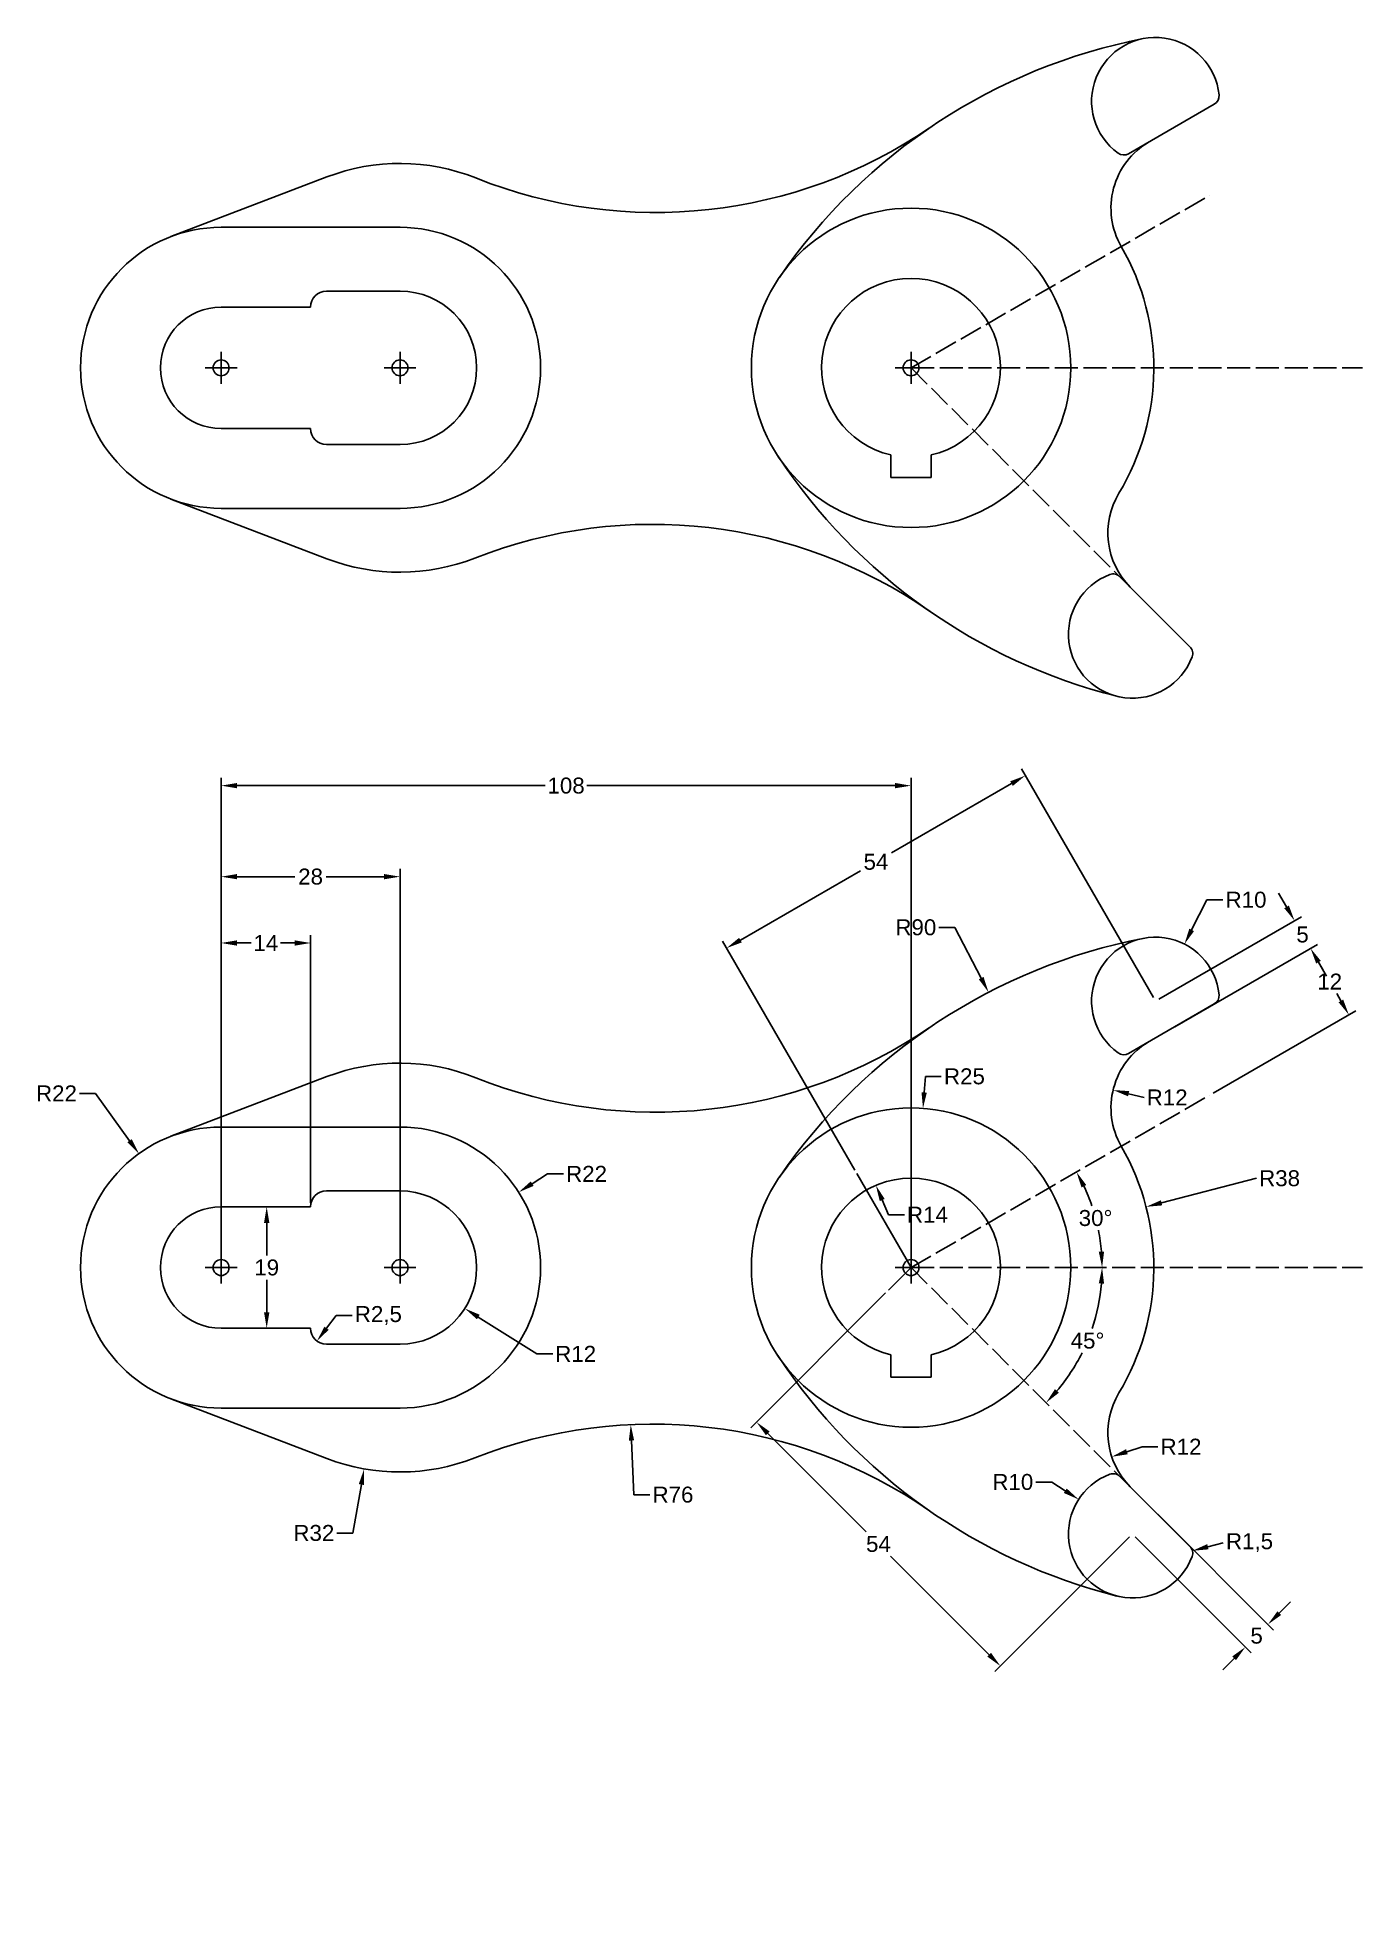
# Model space of a CAD drawing. Header units: millimetres. Extents: x 2555 to 2763, y 1745 to 2038.
import ezdxf

# ---------------------------------------------------------------- set-up
doc = ezdxf.new("R2010")
doc.units = ezdxf.units.MM
doc.header["$LTSCALE"] = 0.3
doc.header["$PDMODE"] = 34
doc.header["$PDSIZE"] = 2.5
doc.linetypes.add('ACAD_ISO02W100', pattern=[15, 12, -3])
doc.layers.add('dim', color=1, linetype='Continuous')
doc.layers.add('dot lines', color=6, linetype='ACAD_ISO02W100')
doc.styles.get("Standard").update_dxf_attribs({"font": 'arial.ttf'})
doc.dimstyles.new('ISO-25', dxfattribs={"dimtxt": 2.5, "dimasz": 2.5, "dimexe": 1.25, "dimexo": 0.625, "dimtad": 0, "dimtih": 1, "dimtoh": 1, "dimtxsty": 'Standard', "dimcen": 0, "dimadec": 0, "dimazin": 0, "dimtfac": 1, "dimtofl": 0, "dimtmove": 0, "dimatfit": 3, "dimfxl": 1, "dimarcsym": 0})

# ---------------------------------------------------------------- blocks, each defined once
blk = doc.blocks.new('*D1')
at = {"layer": 'Defpoints', "color": 0, "transparency": 16777216}
for p in [(2729.02, 1854.59), (2692.23, 1845.08)]:
    blk.add_point(p, dxfattribs=at)
at = {"layer": 'dim', "color": 0, "lineweight": -2, "transparency": 16777216}
blk.add_line((2746.31, 1859.05), (2731.44, 1855.21), dxfattribs=at)
at = {"layer": 'dim', "color": 0, "transparency": 16777216}
blk.add_solid([(2731.34, 1855.61), (2731.55, 1854.81), (2729.02, 1854.59)], dxfattribs=at)
at = {"layer": 'dim', "color": 0, "transparency": 16777216, "insert": (2749.92, 1859.05), "char_height": 2.5, "attachment_point": 5}
blk.add_mtext('R38', dxfattribs=at)
blk = doc.blocks.new('*D2')
at = {"layer": 'Defpoints', "color": 0, "transparency": 16777216}
for p in [(2735.03, 1895.71), (2730.49, 1886.8)]:
    blk.add_point(p, dxfattribs=at)
at = {"layer": 'dim', "color": 0, "lineweight": -2, "transparency": 16777216}
for p, q in [((2738.56, 1902.65), (2736.16, 1897.94)), ((2741.06, 1902.65), (2738.56, 1902.65))]:
    blk.add_line(p, q, dxfattribs=at)
at = {"layer": 'dim', "color": 0, "transparency": 16777216}
blk.add_solid([(2735.79, 1898.13), (2736.53, 1897.75), (2735.03, 1895.71)], dxfattribs=at)
at = {"layer": 'dim', "color": 0, "transparency": 16777216, "insert": (2744.67, 1902.65), "char_height": 2.5, "attachment_point": 5}
blk.add_mtext('R10', dxfattribs=at)
blk = doc.blocks.new('*D3')
at = {"layer": 'Defpoints', "color": 0, "transparency": 16777216}
for p in [(2723.86, 1872.87), (2735.53, 1870.08)]:
    blk.add_point(p, dxfattribs=at)
at = {"layer": 'dim', "color": 0, "lineweight": -2, "transparency": 16777216}
blk.add_line((2728.72, 1871.71), (2726.29, 1872.29), dxfattribs=at)
at = {"layer": 'dim', "color": 0, "transparency": 16777216}
blk.add_solid([(2726.39, 1872.7), (2726.19, 1871.89), (2723.86, 1872.87)], dxfattribs=at)
at = {"layer": 'dim', "color": 0, "transparency": 16777216, "insert": (2732.32, 1871.71), "char_height": 2.5, "attachment_point": 5}
blk.add_mtext('R12', dxfattribs=at)
blk = doc.blocks.new('*D4')
at = {"layer": 'Defpoints', "color": 0, "transparency": 16777216}
for p in [(2704.36, 1888.17), (2745.81, 1808.28)]:
    blk.add_point(p, dxfattribs=at)
at = {"layer": 'dim', "color": 0, "lineweight": -2, "transparency": 16777216}
for p, q in [((2696.59, 1898.33), (2699.09, 1898.33)), ((2699.09, 1898.33), (2703.21, 1890.39))]:
    blk.add_line(p, q, dxfattribs=at)
at = {"layer": 'dim', "color": 0, "transparency": 16777216}
blk.add_solid([(2703.58, 1890.58), (2702.84, 1890.2), (2704.36, 1888.17)], dxfattribs=at)
at = {"layer": 'dim', "color": 0, "transparency": 16777216, "insert": (2692.98, 1898.33), "char_height": 2.5, "attachment_point": 5}
blk.add_mtext('R90', dxfattribs=at)
blk = doc.blocks.new('*D5')
at = {"layer": 'Defpoints', "color": 0, "transparency": 16777216}
for p in [(2686.73, 1857.95), (2692.23, 1845.08)]:
    blk.add_point(p, dxfattribs=at)
at = {"layer": 'dim', "color": 0, "lineweight": -2, "transparency": 16777216}
for p, q in [((2688.69, 1853.36), (2687.71, 1855.66)), ((2691.19, 1853.36), (2688.69, 1853.36))]:
    blk.add_line(p, q, dxfattribs=at)
at = {"layer": 'dim', "color": 0, "transparency": 16777216}
blk.add_solid([(2688.1, 1855.82), (2687.33, 1855.49), (2686.73, 1857.95)], dxfattribs=at)
at = {"layer": 'dim', "color": 0, "transparency": 16777216, "insert": (2694.8, 1853.36), "char_height": 2.5, "attachment_point": 5}
blk.add_mtext('R14', dxfattribs=at)
blk = doc.blocks.new('*D6')
at = {"layer": 'Defpoints', "color": 0, "transparency": 16777216}
for p in [(2694.1, 1870.01), (2692.23, 1845.08)]:
    blk.add_point(p, dxfattribs=at)
at = {"layer": 'dim', "color": 0, "lineweight": -2, "transparency": 16777216}
for p, q in [((2694.47, 1875), (2694.29, 1872.5)), ((2696.97, 1875), (2694.47, 1875))]:
    blk.add_line(p, q, dxfattribs=at)
at = {"layer": 'dim', "color": 0, "transparency": 16777216}
blk.add_solid([(2693.87, 1872.53), (2694.7, 1872.47), (2694.1, 1870.01)], dxfattribs=at)
at = {"layer": 'dim', "color": 0, "transparency": 16777216, "insert": (2700.59, 1875), "char_height": 2.5, "attachment_point": 5}
blk.add_mtext('R25', dxfattribs=at)
blk = doc.blocks.new('*D7')
at = {"layer": 'Defpoints', "color": 0, "transparency": 16777216}
for p in [(2735.04, 1819.24), (2723.65, 1815.46)]:
    blk.add_point(p, dxfattribs=at)
at = {"layer": 'dim', "color": 0, "lineweight": -2, "transparency": 16777216}
for p, q in [((2728.39, 1817.04), (2726.02, 1816.25)), ((2730.89, 1817.04), (2728.39, 1817.04))]:
    blk.add_line(p, q, dxfattribs=at)
at = {"layer": 'dim', "color": 0, "transparency": 16777216}
blk.add_solid([(2725.89, 1816.65), (2726.15, 1815.85), (2723.65, 1815.46)], dxfattribs=at)
at = {"layer": 'dim', "color": 0, "transparency": 16777216, "insert": (2734.49, 1817.04), "char_height": 2.5, "attachment_point": 5}
blk.add_mtext('R12', dxfattribs=at)
blk = doc.blocks.new('*D8')
at = {"layer": 'Defpoints', "color": 0, "transparency": 16777216}
for p in [(2718.47, 1808.78), (2726.88, 1803.36)]:
    blk.add_point(p, dxfattribs=at)
at = {"layer": 'dim', "color": 0, "lineweight": -2, "transparency": 16777216}
for p, q in [((2711.77, 1811.5), (2714.27, 1811.5)), ((2714.27, 1811.5), (2716.37, 1810.14))]:
    blk.add_line(p, q, dxfattribs=at)
at = {"layer": 'dim', "color": 0, "transparency": 16777216}
blk.add_solid([(2716.6, 1810.49), (2716.15, 1809.79), (2718.47, 1808.78)], dxfattribs=at)
at = {"layer": 'dim', "color": 0, "transparency": 16777216, "insert": (2708.16, 1811.5), "char_height": 2.5, "attachment_point": 5}
blk.add_mtext('R10', dxfattribs=at)
blk = doc.blocks.new('*D9')
at = {"layer": 'Defpoints', "color": 0, "transparency": 16777216}
for p in [(2754.77, 1895.05), (2730.49, 1886.8), (2732.99, 1882.47)]:
    blk.add_point(p, dxfattribs=at)
at = {"layer": 'dim', "color": 0, "lineweight": -2, "transparency": 16777216}
for p, q in [((2751.02, 1901.54), (2749.77, 1903.71)), ((2731.04, 1887.11), (2753.36, 1900)), ((2733.54, 1882.78), (2755.86, 1895.67)), ((2756.02, 1892.88), (2757.27, 1890.72))]:
    blk.add_line(p, q, dxfattribs=at)
at = {"layer": 'dim', "color": 0, "transparency": 16777216}
for points in [[(2751.38, 1901.75), (2750.66, 1901.33), (2752.27, 1899.38)], [(2756.38, 1893.09), (2755.66, 1892.67), (2754.77, 1895.05)]]:
    blk.add_solid(points, dxfattribs=at)
at = {"layer": 'dim', "color": 0, "transparency": 16777216, "insert": (2753.52, 1897.21), "char_height": 2.5, "attachment_point": 5}
blk.add_mtext('5', dxfattribs=at)
blk = doc.blocks.new('*D10')
at = {"layer": 'Defpoints', "color": 0, "transparency": 16777216}
for p in [(2760.77, 1884.65), (2732.99, 1882.47), (2738.99, 1872.08)]:
    blk.add_point(p, dxfattribs=at)
at = {"layer": 'dim', "color": 0, "lineweight": -2, "transparency": 16777216}
for p, q in [((2733.54, 1882.78), (2755.86, 1895.67)), ((2756.02, 1892.88), (2756.69, 1891.73)), ((2759.52, 1886.82), (2758.86, 1887.97)), ((2739.54, 1872.39), (2761.86, 1885.28))]:
    blk.add_line(p, q, dxfattribs=at)
at = {"layer": 'dim', "color": 0, "transparency": 16777216}
for points in [[(2756.38, 1893.09), (2755.66, 1892.67), (2754.77, 1895.05)], [(2759.88, 1887.03), (2759.16, 1886.61), (2760.77, 1884.65)]]:
    blk.add_solid(points, dxfattribs=at)
at = {"layer": 'dim', "color": 0, "transparency": 16777216, "insert": (2757.77, 1889.85), "char_height": 2.5, "attachment_point": 5}
blk.add_mtext('12', dxfattribs=at)
blk = doc.blocks.new('*D11')
at = {"layer": 'Defpoints', "color": 0, "transparency": 16777216}
for p in [(2663.35, 1895.09), (2730.49, 1886.8), (2683.73, 1859.8)]:
    blk.add_point(p, dxfattribs=at)
at = {"layer": 'dim', "color": 0, "lineweight": -2, "transparency": 16777216}
for p, q in [((2730.18, 1887.34), (2709.5, 1923.17)), ((2707.95, 1920.84), (2689.15, 1909.98)), ((2665.52, 1896.34), (2684.33, 1907.2)), ((2683.42, 1860.34), (2662.73, 1896.17))]:
    blk.add_line(p, q, dxfattribs=at)
at = {"layer": 'dim', "color": 0, "transparency": 16777216}
for points in [[(2707.75, 1921.2), (2708.16, 1920.48), (2710.12, 1922.09)], [(2665.31, 1896.7), (2665.73, 1895.98), (2663.35, 1895.09)]]:
    blk.add_solid(points, dxfattribs=at)
at = {"layer": 'dim', "color": 0, "transparency": 16777216, "insert": (2686.74, 1908.59), "char_height": 2.5, "attachment_point": 5}
blk.add_mtext('54', dxfattribs=at)
blk = doc.blocks.new('*D12')
at = {"layer": 'Defpoints', "color": 0, "transparency": 16777216}
for p in [(2688.69, 1841.54), (2726.88, 1803.36), (2706.22, 1782.7)]:
    blk.add_point(p, dxfattribs=at)
at = {"layer": 'dim', "color": 0, "lineweight": -2, "transparency": 16777216}
for p, q in [((2688.25, 1841.1), (2667.15, 1820)), ((2669.8, 1819.12), (2685.23, 1803.69)), ((2726.43, 1802.92), (2705.34, 1781.82)), ((2704.45, 1784.47), (2689.03, 1799.9))]:
    blk.add_line(p, q, dxfattribs=at)
at = {"layer": 'dim', "color": 0, "transparency": 16777216}
for points in [[(2670.1, 1819.41), (2669.51, 1818.83), (2668.04, 1820.89)], [(2704.75, 1784.77), (2704.16, 1784.18), (2706.22, 1782.7)]]:
    blk.add_solid(points, dxfattribs=at)
at = {"layer": 'dim', "color": 0, "transparency": 16777216, "insert": (2687.13, 1801.8), "char_height": 2.5, "attachment_point": 5}
blk.add_mtext('54', dxfattribs=at)
blk = doc.blocks.new('*D13')
at = {"layer": 'Defpoints', "color": 0, "transparency": 16777216}
for p in [(2730.41, 1806.9), (2726.88, 1803.36), (2748.1, 1789.21)]:
    blk.add_point(p, dxfattribs=at)
at = {"layer": 'dim', "color": 0, "lineweight": -2, "transparency": 16777216}
for p, q in [((2730.85, 1806.45), (2748.99, 1788.32)), ((2727.32, 1802.92), (2745.45, 1784.79)), ((2749.87, 1790.97), (2751.64, 1792.74)), ((2742.8, 1783.9), (2741.03, 1782.13))]:
    blk.add_line(p, q, dxfattribs=at)
at = {"layer": 'dim', "color": 0, "transparency": 16777216}
for points in [[(2749.58, 1791.27), (2750.16, 1790.68), (2748.1, 1789.21)], [(2742.5, 1784.2), (2743.09, 1783.61), (2744.57, 1785.67)]]:
    blk.add_solid(points, dxfattribs=at)
at = {"layer": 'dim', "color": 0, "transparency": 16777216, "insert": (2746.33, 1787.44), "char_height": 2.5, "attachment_point": 5}
blk.add_mtext('5', dxfattribs=at)
blk = doc.blocks.new('*D14')
at = {"layer": 'Defpoints', "color": 0, "transparency": 16777216}
for p in [(2738.99, 1872.08), (2721.68, 1850.27), (2692.23, 1845.08), (2692.23, 1845.08), (2762.91, 1845.08)]:
    blk.add_point(p, dxfattribs=at)
at = {"layer": 'dim', "color": 0, "lineweight": -2, "transparency": 16777216}
for start, end in [(18.8096, 25.2092), (4.7908, 11.2572)]:
    blk.add_arc((2692.23, 1845.08), 29.91, start, end, dxfattribs=at)
at = {"layer": 'dim', "color": 0, "transparency": 16777216}
for points in [[(2718.92, 1857.62), (2719.66, 1858.01), (2718.13, 1860.03)], [(2722.45, 1847.59), (2721.62, 1847.56), (2722.14, 1845.08)]]:
    blk.add_solid(points, dxfattribs=at)
at = {"layer": 'dim', "color": 0, "transparency": 16777216, "insert": (2721.12, 1852.82), "char_height": 2.5, "attachment_point": 5}
blk.add_mtext('30°', dxfattribs=at)
blk = doc.blocks.new('*D15')
at = {"layer": 'Defpoints', "color": 0, "transparency": 16777216}
for p in [(2692.23, 1845.08), (2692.23, 1845.08), (2762.91, 1845.08), (2718.13, 1830.13), (2735.89, 1801.42)]:
    blk.add_point(p, dxfattribs=at)
at = {"layer": 'dim', "color": 0, "lineweight": -2, "transparency": 16777216}
for start, end in [(341.3807, 355.2092), (319.7908, 333.507)]:
    blk.add_arc((2692.23, 1845.08), 29.91, start, end, dxfattribs=at)
at = {"layer": 'dim', "color": 0, "transparency": 16777216}
for points in [[(2721.62, 1842.6), (2722.45, 1842.56), (2722.14, 1845.08)], [(2715.38, 1825.49), (2714.76, 1826.05), (2713.38, 1823.93)]]:
    blk.add_solid(points, dxfattribs=at)
at = {"layer": 'dim', "color": 0, "transparency": 16777216, "insert": (2719.86, 1833.63), "char_height": 2.5, "attachment_point": 5}
blk.add_mtext('45°', dxfattribs=at)
blk = doc.blocks.new('*D16')
at = {"layer": 'Defpoints', "color": 0, "transparency": 16777216}
for p in [(2734.83, 1800.36), (2736.28, 1800.74)]:
    blk.add_point(p, dxfattribs=at)
at = {"layer": 'dim', "color": 0, "lineweight": -2, "transparency": 16777216}
blk.add_line((2741.11, 1802.01), (2738.7, 1801.38), dxfattribs=at)
at = {"layer": 'dim', "color": 0, "transparency": 16777216}
blk.add_solid([(2738.59, 1801.78), (2738.8, 1800.97), (2736.28, 1800.74)], dxfattribs=at)
at = {"layer": 'dim', "color": 0, "transparency": 16777216, "insert": (2745.22, 1802.01), "char_height": 2.5, "attachment_point": 5}
blk.add_mtext('R1,5', dxfattribs=at)
blk = doc.blocks.new('*D17')
at = {"layer": 'Defpoints', "color": 0, "transparency": 16777216}
for p in [(2584.23, 1920.52), (2584.23, 1845.08), (2692.23, 1845.08)]:
    blk.add_point(p, dxfattribs=at)
at = {"layer": 'dim', "color": 0, "lineweight": -2, "transparency": 16777216}
for p, q in [((2584.23, 1845.7), (2584.23, 1921.77)), ((2586.73, 1920.52), (2634.96, 1920.52)), ((2689.73, 1920.52), (2641.5, 1920.52)), ((2692.23, 1845.7), (2692.23, 1921.77))]:
    blk.add_line(p, q, dxfattribs=at)
at = {"layer": 'dim', "color": 0, "transparency": 16777216}
for points in [[(2586.73, 1920.94), (2586.73, 1920.11), (2584.23, 1920.52)], [(2689.73, 1920.94), (2689.73, 1920.11), (2692.23, 1920.52)]]:
    blk.add_solid(points, dxfattribs=at)
at = {"layer": 'dim', "color": 0, "transparency": 16777216, "insert": (2638.23, 1920.52), "char_height": 2.5, "attachment_point": 5}
blk.add_mtext('108', dxfattribs=at)
blk = doc.blocks.new('*D18')
at = {"layer": 'Defpoints', "color": 0, "transparency": 16777216}
for p in [(2612.23, 1906.27), (2584.23, 1845.08), (2612.23, 1845.08)]:
    blk.add_point(p, dxfattribs=at)
at = {"layer": 'dim', "color": 0, "lineweight": -2, "transparency": 16777216}
for p, q in [((2584.23, 1845.7), (2584.23, 1907.52)), ((2586.73, 1906.27), (2595.79, 1906.27)), ((2609.73, 1906.27), (2600.67, 1906.27)), ((2612.23, 1845.7), (2612.23, 1907.52))]:
    blk.add_line(p, q, dxfattribs=at)
at = {"layer": 'dim', "color": 0, "transparency": 16777216}
for points in [[(2586.73, 1906.69), (2586.73, 1905.86), (2584.23, 1906.27)], [(2609.73, 1906.69), (2609.73, 1905.86), (2612.23, 1906.27)]]:
    blk.add_solid(points, dxfattribs=at)
at = {"layer": 'dim', "color": 0, "transparency": 16777216, "insert": (2598.23, 1906.27), "char_height": 2.5, "attachment_point": 5}
blk.add_mtext('28', dxfattribs=at)
blk = doc.blocks.new('*D19')
at = {"layer": 'Defpoints', "color": 0, "transparency": 16777216}
for p in [(2598.23, 1895.89), (2598.23, 1854.58), (2584.23, 1845.08)]:
    blk.add_point(p, dxfattribs=at)
at = {"layer": 'dim', "color": 0, "lineweight": -2, "transparency": 16777216}
for p, q in [((2584.23, 1845.7), (2584.23, 1897.14)), ((2598.23, 1855.2), (2598.23, 1897.14)), ((2586.73, 1895.89), (2588.94, 1895.89)), ((2595.73, 1895.89), (2593.52, 1895.89))]:
    blk.add_line(p, q, dxfattribs=at)
at = {"layer": 'dim', "color": 0, "transparency": 16777216}
for points in [[(2586.73, 1896.31), (2586.73, 1895.47), (2584.23, 1895.89)], [(2595.73, 1896.31), (2595.73, 1895.47), (2598.23, 1895.89)]]:
    blk.add_solid(points, dxfattribs=at)
at = {"layer": 'dim', "color": 0, "transparency": 16777216, "insert": (2591.23, 1895.89), "char_height": 2.5, "attachment_point": 5}
blk.add_mtext('14', dxfattribs=at)
blk = doc.blocks.new('*D20')
at = {"layer": 'Defpoints', "color": 0, "transparency": 16777216}
for p in [(2591.23, 1854.58), (2591.23, 1835.58), (2591.36, 1835.58)]:
    blk.add_point(p, dxfattribs=at)
at = {"layer": 'dim', "color": 0, "lineweight": -2, "transparency": 16777216}
for p, q in [((2591.85, 1854.58), (2592.61, 1854.58)), ((2591.36, 1852.08), (2591.36, 1846.98)), ((2591.36, 1838.08), (2591.36, 1843.18)), ((2591.85, 1835.58), (2592.61, 1835.58))]:
    blk.add_line(p, q, dxfattribs=at)
at = {"layer": 'dim', "color": 0, "transparency": 16777216}
for points in [[(2590.94, 1852.08), (2591.78, 1852.08), (2591.36, 1854.58)], [(2590.94, 1838.08), (2591.78, 1838.08), (2591.36, 1835.58)]]:
    blk.add_solid(points, dxfattribs=at)
at = {"layer": 'dim', "color": 0, "transparency": 16777216, "insert": (2591.36, 1845.08), "char_height": 2.5, "attachment_point": 5}
blk.add_mtext('19', dxfattribs=at)
blk = doc.blocks.new('*D21')
at = {"layer": 'Defpoints', "color": 0, "transparency": 16777216}
for p in [(2571.35, 1862.92), (2584.23, 1845.08)]:
    blk.add_point(p, dxfattribs=at)
at = {"layer": 'dim', "color": 0, "lineweight": -2, "transparency": 16777216}
for p, q in [((2562.05, 1872.35), (2564.55, 1872.35)), ((2564.55, 1872.35), (2569.89, 1864.94))]:
    blk.add_line(p, q, dxfattribs=at)
at = {"layer": 'dim', "color": 0, "transparency": 16777216}
blk.add_solid([(2570.23, 1865.19), (2569.55, 1864.7), (2571.35, 1862.92)], dxfattribs=at)
at = {"layer": 'dim', "color": 0, "transparency": 16777216, "insert": (2558.45, 1872.35), "char_height": 2.5, "attachment_point": 5}
blk.add_mtext('R22', dxfattribs=at)
blk = doc.blocks.new('*D22')
at = {"layer": 'Defpoints', "color": 0, "transparency": 16777216}
for p in [(2612.23, 1845.08), (2606.62, 1813.57)]:
    blk.add_point(p, dxfattribs=at)
at = {"layer": 'dim', "color": 0, "lineweight": -2, "transparency": 16777216}
for p, q in [((2604.84, 1803.52), (2606.19, 1811.11)), ((2602.34, 1803.52), (2604.84, 1803.52))]:
    blk.add_line(p, q, dxfattribs=at)
at = {"layer": 'dim', "color": 0, "transparency": 16777216}
blk.add_solid([(2605.78, 1811.19), (2606.6, 1811.04), (2606.62, 1813.57)], dxfattribs=at)
at = {"layer": 'dim', "color": 0, "transparency": 16777216, "insert": (2598.74, 1803.52), "char_height": 2.5, "attachment_point": 5}
blk.add_mtext('R32', dxfattribs=at)
blk = doc.blocks.new('*D23')
at = {"layer": 'Defpoints', "color": 0, "transparency": 16777216}
for p in [(2648.35, 1820.5), (2651.77, 1744.58)]:
    blk.add_point(p, dxfattribs=at)
at = {"layer": 'dim', "color": 0, "lineweight": -2, "transparency": 16777216}
for p, q in [((2648.85, 1809.52), (2648.46, 1818)), ((2651.35, 1809.52), (2648.85, 1809.52))]:
    blk.add_line(p, q, dxfattribs=at)
at = {"layer": 'dim', "color": 0, "transparency": 16777216}
blk.add_solid([(2648.88, 1818.02), (2648.05, 1817.98), (2648.35, 1820.5)], dxfattribs=at)
at = {"layer": 'dim', "color": 0, "transparency": 16777216, "insert": (2654.96, 1809.52), "char_height": 2.5, "attachment_point": 5}
blk.add_mtext('R76', dxfattribs=at)
blk = doc.blocks.new('*D24')
at = {"layer": 'Defpoints', "color": 0, "transparency": 16777216}
for p in [(2630.8, 1856.87), (2612.23, 1845.08)]:
    blk.add_point(p, dxfattribs=at)
at = {"layer": 'dim', "color": 0, "lineweight": -2, "transparency": 16777216}
for p, q in [((2635.34, 1859.75), (2632.91, 1858.21)), ((2637.84, 1859.75), (2635.34, 1859.75))]:
    blk.add_line(p, q, dxfattribs=at)
at = {"layer": 'dim', "color": 0, "transparency": 16777216}
blk.add_solid([(2632.69, 1858.56), (2633.14, 1857.86), (2630.8, 1856.87)], dxfattribs=at)
at = {"layer": 'dim', "color": 0, "transparency": 16777216, "insert": (2641.43, 1859.75), "char_height": 2.5, "attachment_point": 5}
blk.add_mtext('R22', dxfattribs=at)
blk = doc.blocks.new('*D25')
at = {"layer": 'Defpoints', "color": 0, "transparency": 16777216}
for p in [(2612.23, 1845.08), (2622.38, 1838.67)]:
    blk.add_point(p, dxfattribs=at)
at = {"layer": 'dim', "color": 0, "lineweight": -2, "transparency": 16777216}
for p, q in [((2633.63, 1831.57), (2624.49, 1837.34)), ((2636.13, 1831.57), (2633.63, 1831.57))]:
    blk.add_line(p, q, dxfattribs=at)
at = {"layer": 'dim', "color": 0, "transparency": 16777216}
blk.add_solid([(2624.71, 1837.69), (2624.27, 1836.99), (2622.38, 1838.67)], dxfattribs=at)
at = {"layer": 'dim', "color": 0, "transparency": 16777216, "insert": (2639.73, 1831.57), "char_height": 2.5, "attachment_point": 5}
blk.add_mtext('R12', dxfattribs=at)
blk = doc.blocks.new('*D26')
at = {"layer": 'Defpoints', "color": 0, "transparency": 16777216}
for p in [(2600.73, 1835.58), (2599.22, 1833.58)]:
    blk.add_point(p, dxfattribs=at)
at = {"layer": 'dim', "color": 0, "lineweight": -2, "transparency": 16777216}
for p, q in [((2602.24, 1837.57), (2600.73, 1835.58)), ((2604.74, 1837.57), (2602.24, 1837.57))]:
    blk.add_line(p, q, dxfattribs=at)
at = {"layer": 'dim', "color": 0, "transparency": 16777216}
blk.add_solid([(2600.4, 1835.83), (2601.06, 1835.33), (2599.22, 1833.58)], dxfattribs=at)
at = {"layer": 'dim', "color": 0, "transparency": 16777216, "insert": (2608.84, 1837.57), "char_height": 2.5, "attachment_point": 5}
blk.add_mtext('R2,5', dxfattribs=at)

msp = doc.modelspace()

# ---------------------------------------------------------------- linework, layer by layer
for p, q in [((2726.286, 2019.448), (2739.702, 2027.194)), ((2576.371, 2006.478), (2600.8, 2015.818)), ((2584.228, 2007.929), (2612.228, 2007.929)), ((2612.228, 1997.929), (2600.728, 1997.929)), ((2584.228, 1995.429), (2598.228, 1995.429)), ((2598.228, 1995.429), (2598.228, 1995.429)), ((2584.228, 1976.429), (2598.228, 1976.429)), ((2598.228, 1976.429), (2598.228, 1976.429)), ((2612.228, 1973.929), (2600.728, 1973.929)), ((2689.078, 1972.288), (2689.078, 1968.779)), ((2695.378, 1972.288), (2695.378, 1968.779)), ((2689.078, 1968.779), (2695.378, 1968.779)), ((2576.371, 1965.379), (2600.8, 1956.039)), ((2584.228, 1963.929), (2612.228, 1963.929)), ((2724.935, 1953.222), (2735.889, 1942.268)), ((2726.286, 1878.599), (2739.702, 1886.345)), ((2576.371, 1865.628), (2600.8, 1874.969)), ((2584.228, 1867.079), (2612.228, 1867.079)), ((2612.228, 1857.079), (2600.728, 1857.079)), ((2584.228, 1854.579), (2598.228, 1854.579)), ((2598.228, 1854.579), (2598.228, 1854.579)), ((2584.228, 1835.579), (2598.228, 1835.579)), ((2598.228, 1835.579), (2598.228, 1835.579)), ((2612.228, 1833.079), (2600.728, 1833.079)), ((2689.078, 1831.438), (2689.078, 1827.929)), ((2695.378, 1831.438), (2695.378, 1827.929)), ((2689.078, 1827.929), (2695.378, 1827.929)), ((2576.371, 1824.53), (2600.8, 1815.19)), ((2584.228, 1823.079), (2612.228, 1823.079)), ((2724.935, 1812.373), (2735.889, 1801.418))]:
    msp.add_line(p, q)
for centre in [(2692.228, 1985.929), (2692.228, 1845.079)]:
    msp.add_circle(centre, 25)
for centre, radius, start, end in [((2745.809, 1949.131), 90, 101.03712, 145.51986), ((2730.494, 2027.651), 10, 5.68426, 234.31574), ((2738.952, 2028.493), 1.5, 300, 5.68426), ((2652.237, 2086.245), 76, 248.25661, 304.31129), ((2735.53, 2010.929), 12, 120, 210), ((2725.536, 2020.747), 1.5, 234.31574, 300), ((2612.228, 1985.929), 32, 68.25661, 110.92483), ((2584.228, 1985.929), 22, 90, 270), ((2612.228, 1985.929), 22, 270, 90), ((2692.228, 1985.929), 38, 328.88654, 30), ((2692.228, 1985.929), 14, 283.00288, 256.99712), ((2600.728, 1995.429), 2.5, 90, 180), ((2612.228, 1985.929), 12, 270, 90), ((2584.228, 1985.929), 9.5, 90, 270), ((2600.728, 1976.429), 2.5, 180, 270), ((2746.448, 2021.778), 90, 213.4723, 255.83908), ((2735.036, 1960.092), 12, 148.88654, 225), ((2651.768, 1885.427), 76, 55.22458, 111.47595), ((2612.228, 1985.929), 32, 249.07517, 291.47595), ((2612.228, 1985.929), 32, 249.07517, 291.47595), ((2726.877, 1944.209), 10, 110.68426, 339.31574), ((2723.874, 1952.161), 1.5, 45, 110.68426), ((2692.228, 1985.929), 38, 273.99072, 273.99325), ((2692.228, 1985.929), 38, 273.99072, 273.99325), ((2734.829, 1941.207), 1.5, 339.31574, 45), ((2745.809, 1808.282), 90, 101.03712, 145.51986), ((2730.494, 1886.802), 10, 5.68426, 234.31574), ((2738.952, 1887.644), 1.5, 300, 5.68426), ((2652.237, 1945.395), 76, 248.25661, 304.31129), ((2735.53, 1870.079), 12, 120, 210), ((2725.536, 1879.898), 1.5, 234.31574, 300), ((2612.228, 1845.079), 32, 68.25661, 110.92483), ((2584.228, 1845.079), 22, 90, 270), ((2612.228, 1845.079), 22, 270, 90), ((2692.228, 1845.079), 38, 328.88654, 30), ((2692.228, 1845.079), 14, 283.00288, 256.99712), ((2600.728, 1854.579), 2.5, 90, 180), ((2612.228, 1845.079), 12, 270, 90), ((2584.228, 1845.079), 9.5, 90, 270), ((2600.728, 1835.579), 2.5, 180, 270), ((2746.448, 1880.929), 90, 213.4723, 255.83908), ((2735.036, 1819.243), 12, 148.88654, 225), ((2651.768, 1744.578), 76, 55.22458, 111.47595), ((2612.228, 1845.079), 32, 249.07517, 291.47595), ((2612.228, 1845.079), 32, 249.07517, 291.47595), ((2726.877, 1803.36), 10, 110.68426, 339.31574), ((2723.874, 1811.312), 1.5, 45, 110.68426), ((2692.228, 1845.079), 38, 273.99072, 273.99325), ((2692.228, 1845.079), 38, 273.99072, 273.99325), ((2734.829, 1800.358), 1.5, 339.31574, 45)]:
    msp.add_arc(centre, radius, start, end)
for p in [(2584.228, 1985.929), (2612.228, 1985.929), (2692.228, 1985.929), (2584.228, 1845.079), (2612.228, 1845.079), (2692.228, 1845.079)]:
    msp.add_point(p)
at = {"layer": 'dim'}
for p, q in [((2692.228, 1845.079), (2683.728, 1859.802)), ((2688.693, 1841.544), (2692.228, 1845.079))]:
    msp.add_line(p, q, dxfattribs=at)
at = {"layer": 'dot lines'}
for p, q in [((2692.228, 1985.929), (2738.994, 2012.929)), ((2692.228, 1985.929), (2735.889, 1942.268)), ((2692.228, 1985.929), (2762.913, 1985.929)), ((2692.228, 1845.079), (2738.994, 1872.079)), ((2692.228, 1845.079), (2735.889, 1801.418)), ((2692.228, 1845.079), (2762.913, 1845.079))]:
    msp.add_line(p, q, dxfattribs=at)

# ---------------------------------------------------------------- dimensions: what is measured, and where the dimension line sits
at = {"layer": 'dim'}
for p1, p2, distance, picture, middle in [((2730.494, 1886.802), (2683.728, 1859.802), -40.748, '*D11', (2686.737, 1908.59)), ((2730.494, 1886.802), (2732.994, 1882.472), 25.149, '*D9', (2753.524, 1897.212)), ((2732.994, 1882.472), (2738.994, 1872.079), 25.149, '*D10', (2757.774, 1889.85)), ((2688.693, 1841.544), (2726.877, 1803.36), -29.212, '*D12', (2687.129, 1801.796)), ((2726.877, 1803.36), (2730.412, 1806.896), -25.017, '*D13', (2746.334, 1787.438))]:
    dim = msp.add_aligned_dim(p1=p1, p2=p2, distance=distance, dimstyle='ISO-25', dxfattribs=at)
    dim.commit()
    dim.dimension.update_dxf_attribs({"geometry": picture, "text_midpoint": middle})
for base, p1, p2, picture, middle in [((2584.228, 1920.525), (2692.228, 1845.079), (2584.228, 1845.079), '*D17', (2638.228, 1920.525)), ((2612.228, 1906.274), (2584.228, 1845.079), (2612.228, 1845.079), '*D18', (2598.228, 1906.274)), ((2598.228, 1895.891), (2584.228, 1845.079), (2598.228, 1854.579), '*D19', (2591.228, 1895.891))]:
    dim = msp.add_linear_dim(base=base, p1=p1, p2=p2, dimstyle='ISO-25', dxfattribs=at)
    dim.commit()
    dim.dimension.update_dxf_attribs({"geometry": picture, "text_midpoint": middle})
for center, mpoint, picture, middle in [((2730.494, 1886.802), (2735.03, 1895.714), '*D2', (2744.669, 1902.653)), ((2745.809, 1808.282), (2704.36, 1888.169), '*D4', (2692.98, 1898.331)), ((2584.228, 1845.079), (2571.352, 1862.918), '*D21', (2558.447, 1872.347)), ((2735.53, 1870.079), (2723.86, 1872.874), '*D3', (2728.722, 1871.709)), ((2612.228, 1845.079), (2630.801, 1856.871), '*D24', (2641.434, 1859.75)), ((2692.228, 1845.079), (2729.02, 1854.585), '*D1', (2746.31, 1859.052)), ((2692.228, 1845.079), (2686.731, 1857.955), '*D5', (2694.801, 1853.357)), ((2612.228, 1845.079), (2606.624, 1813.574), '*D22', (2598.736, 1803.52)), ((2612.228, 1845.079), (2622.375, 1838.673), '*D25', (2639.733, 1831.565)), ((2600.728, 1835.579), (2599.221, 1833.585), '*D26', (2608.842, 1837.574)), ((2651.768, 1744.578), (2648.351, 1820.501), '*D23', (2654.957, 1809.516)), ((2735.036, 1819.243), (2723.647, 1815.463), '*D7', (2734.491, 1817.038)), ((2726.877, 1803.36), (2718.474, 1808.781), '*D8', (2708.158, 1811.495))]:
    dim = msp.add_radius_dim(center=center, mpoint=mpoint, dimstyle='ISO-25', dxfattribs=at)
    dim.commit()
    dim.dimension.update_dxf_attribs({"geometry": picture, "text_midpoint": middle, "dimtype": 164})
for center, mpoint, picture, middle in [((2692.228, 1845.079), (2694.099, 1870.009), '*D6', (2700.595, 1874.995)), ((2734.829, 1800.358), (2736.279, 1800.74), '*D16', (2745.221, 1802.013))]:
    dim = msp.add_radius_dim(center=center, mpoint=mpoint, dimstyle='ISO-25', dxfattribs=at)
    dim.commit()
    dim.dimension.update_dxf_attribs({"geometry": picture, "text_midpoint": middle})
for base, line1, line2, picture, middle in [((2721.682, 1850.273), ((2692.228, 1845.079), (2762.913, 1845.079)), ((2692.228, 1845.079), (2738.994, 1872.079)), '*D14', (2721.117, 1852.82)), ((2718.129, 1830.125), ((2692.228, 1845.079), (2735.889, 1801.418)), ((2692.228, 1845.079), (2762.913, 1845.079)), '*D15', (2719.86, 1833.634))]:
    dim = msp.add_angular_dim_2l(base=base, line1=line1, line2=line2, dimstyle='ISO-25', dxfattribs=at)
    dim.commit()
    dim.dimension.update_dxf_attribs({"geometry": picture, "text_midpoint": middle})
dim = msp.add_linear_dim(base=(2591.361, 1835.579), p1=(2591.228, 1854.579), p2=(2591.228, 1835.579), angle=90, dimstyle='ISO-25', dxfattribs=at)
dim.commit()
dim.dimension.update_dxf_attribs({"geometry": '*D20', "text_midpoint": (2591.361, 1845.079)})

doc.saveas('drawing.dxf')
